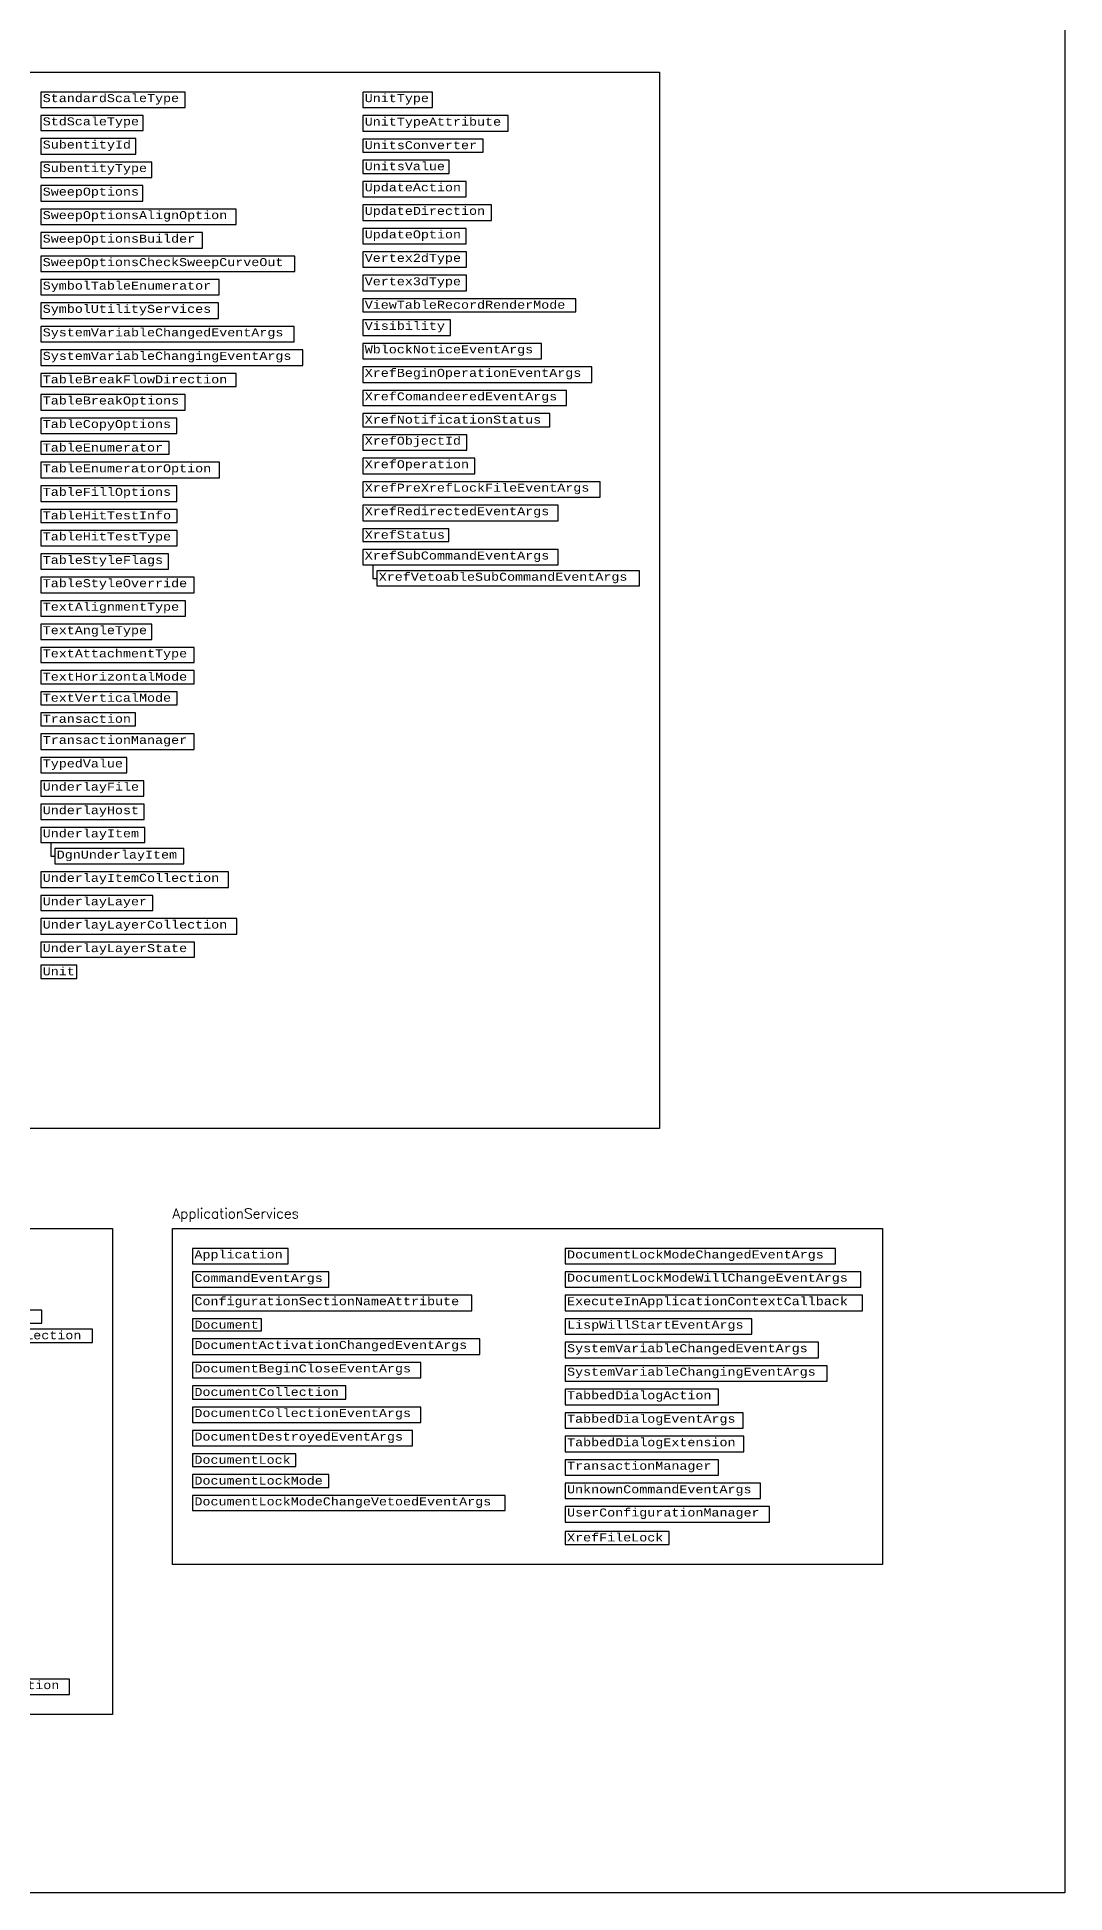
# Model space of a CAD drawing. Header units: inches. Extents: x 350 to 848, y -216 to 10.
# Drawn here: x 797.1 to 848.4, y -173.9 to -81.2 of the extents above; entities that cross this region are included whole.
import ezdxf

# ---------------------------------------------------------------- set-up
doc = ezdxf.new("R2010")
doc.units = ezdxf.units.IN
doc.header["$MEASUREMENT"] = 0
doc.layers.add('Managed classes', color=3, linetype='Continuous')
doc.layers.add('ObjectARX 2009 Managed classes', color=7, linetype='Continuous')
doc.styles.add('Categories', font='romanc.shx', dxfattribs={"height": 0.5})
doc.styles.add('PureManaged', font='COUR.TTF', dxfattribs={"height": 0.4})

msp = doc.modelspace()

# ---------------------------------------------------------------- linework, layer by layer
for p, q in [((813.824, -107.529), (813.824, -108.21)), ((813.824, -108.21), (814.024, -108.21)), ((797.733, -121.421), (797.733, -122.102)), ((797.733, -122.102), (797.933, -122.102))]:
    msp.add_line(p, q)
for points in [[(636.228, 1.1), (848.411, 1.1), (848.411, -173.928), (636.228, -173.928)], [(639.228, -82.901), (828.151, -82.901), (828.151, -135.71), (639.228, -135.71)], [(797.233, -83.901), (797.233, -84.662), (804.458, -84.662), (804.458, -83.901)], [(813.324, -83.901), (813.324, -84.676), (816.803, -84.676), (816.803, -83.901)], [(797.233, -85.062), (797.233, -85.823), (802.357, -85.823), (802.357, -85.062)], [(813.324, -85.076), (813.324, -85.852), (820.584, -85.852), (820.584, -85.076)], [(797.233, -86.223), (797.233, -86.998), (801.98, -86.998), (801.98, -86.223)], [(813.324, -86.252), (813.324, -86.906), (819.339, -86.906), (819.339, -86.252)], [(797.233, -87.398), (797.233, -88.174), (802.778, -88.174), (802.778, -87.398)], [(813.324, -87.306), (813.324, -87.961), (817.643, -87.961), (817.643, -87.306)], [(797.233, -88.574), (797.233, -89.349), (802.341, -89.349), (802.341, -88.574)], [(813.324, -88.361), (813.324, -89.137), (818.497, -89.137), (818.497, -88.361)], [(797.233, -89.749), (797.233, -90.525), (806.993, -90.525), (806.993, -89.749)], [(813.324, -89.537), (813.324, -90.312), (819.758, -90.312), (819.758, -89.537)], [(813.324, -90.712), (813.324, -91.487), (818.497, -91.487), (818.497, -90.712)], [(797.233, -90.925), (797.233, -91.7), (805.313, -91.7), (805.313, -90.925)], [(797.233, -92.1), (797.233, -92.875), (809.925, -92.875), (809.925, -92.1)], [(813.324, -91.887), (813.324, -92.659), (818.506, -92.659), (818.506, -91.887)], [(797.233, -93.275), (797.233, -94.036), (806.154, -94.036), (806.154, -93.275)], [(813.324, -93.059), (813.324, -93.83), (818.506, -93.83), (818.506, -93.059)], [(797.233, -94.436), (797.233, -95.212), (806.122, -95.212), (806.122, -94.436)], [(813.324, -94.23), (813.324, -94.885), (823.969, -94.885), (823.969, -94.23)], [(813.324, -95.285), (813.324, -96.06), (817.702, -96.06), (817.702, -95.285)], [(797.233, -95.612), (797.233, -96.387), (809.904, -96.387), (809.904, -95.612)], [(813.324, -96.46), (813.324, -97.235), (822.264, -97.235), (822.264, -96.46)], [(797.233, -96.787), (797.233, -97.563), (810.324, -97.563), (810.324, -96.787)], [(797.233, -97.963), (797.233, -98.617), (807.007, -98.617), (807.007, -97.963)], [(813.324, -97.635), (813.324, -98.411), (824.77, -98.411), (824.77, -97.635)], [(797.233, -99.017), (797.233, -99.793), (804.456, -99.793), (804.456, -99.017)], [(813.324, -98.811), (813.324, -99.572), (823.51, -99.572), (823.51, -98.811)], [(797.233, -100.193), (797.233, -100.968), (804.036, -100.968), (804.036, -100.193)], [(813.324, -99.972), (813.324, -100.626), (822.669, -100.626), (822.669, -99.972)], [(813.324, -101.026), (813.324, -101.802), (818.527, -101.802), (818.527, -101.026)], [(797.233, -101.368), (797.233, -102.008), (803.647, -102.008), (803.647, -101.368)], [(797.233, -102.408), (797.233, -103.184), (806.167, -103.184), (806.167, -102.408)], [(813.324, -102.202), (813.324, -102.977), (818.918, -102.977), (818.918, -102.202)], [(797.233, -103.584), (797.233, -104.359), (804.036, -104.359), (804.036, -103.584)], [(813.324, -103.377), (813.324, -104.153), (825.191, -104.153), (825.191, -103.377)], [(797.233, -104.759), (797.233, -105.414), (804.057, -105.414), (804.057, -104.759)], [(813.324, -104.553), (813.324, -105.328), (823.09, -105.328), (823.09, -104.553)], [(813.324, -105.728), (813.324, -106.368), (817.627, -106.368), (817.627, -105.728)], [(797.233, -105.814), (797.233, -106.589), (804.052, -106.589), (804.052, -105.814)], [(797.233, -106.989), (797.233, -107.75), (803.615, -107.75), (803.615, -106.989)], [(813.324, -106.768), (813.324, -107.529), (823.09, -107.529), (823.09, -106.768)], [(797.233, -108.15), (797.233, -108.926), (804.893, -108.926), (804.893, -108.15)], [(814.024, -107.829), (814.024, -108.59), (827.151, -108.59), (827.151, -107.829)], [(797.233, -109.326), (797.233, -110.101), (804.473, -110.101), (804.473, -109.326)], [(797.233, -110.501), (797.233, -111.262), (802.792, -111.262), (802.792, -110.501)], [(797.233, -111.662), (797.233, -112.423), (804.893, -112.423), (804.893, -111.662)], [(797.233, -112.823), (797.233, -113.478), (804.893, -113.478), (804.893, -112.823)], [(797.233, -113.878), (797.233, -114.532), (804.052, -114.532), (804.052, -113.878)], [(797.233, -114.932), (797.233, -115.587), (801.965, -115.587), (801.965, -114.932)], [(797.233, -115.987), (797.233, -116.763), (804.907, -116.763), (804.907, -115.987)], [(797.233, -117.163), (797.233, -117.924), (801.531, -117.924), (801.531, -117.163)], [(797.233, -118.324), (797.233, -119.099), (802.392, -119.099), (802.392, -118.324)], [(797.233, -119.499), (797.233, -120.26), (802.396, -120.26), (802.396, -119.499)], [(797.233, -120.66), (797.233, -121.421), (802.441, -121.421), (802.441, -120.66)], [(797.933, -121.721), (797.933, -122.482), (804.376, -122.482), (804.376, -121.721)], [(797.233, -122.882), (797.233, -123.657), (806.608, -123.657), (806.608, -122.882)], [(797.233, -124.057), (797.233, -124.818), (802.827, -124.818), (802.827, -124.057)], [(797.233, -125.218), (797.233, -125.994), (807.028, -125.994), (807.028, -125.218)], [(797.233, -126.394), (797.233, -127.155), (804.913, -127.155), (804.913, -126.394)], [(797.233, -127.555), (797.233, -128.21), (799.035, -128.21), (799.035, -127.555)], [(786.64, -140.71), (800.814, -140.71), (800.814, -165.017), (786.64, -165.017)], [(803.814, -140.71), (839.291, -140.71), (839.291, -157.512), (803.814, -157.512)], [(804.814, -141.71), (804.814, -142.485), (809.59, -142.485), (809.59, -141.71)], [(823.435, -141.71), (823.435, -142.471), (836.956, -142.471), (836.956, -141.71)], [(823.435, -142.871), (823.435, -143.646), (838.217, -143.646), (838.217, -142.871)], [(804.814, -142.885), (804.814, -143.646), (811.622, -143.646), (811.622, -142.885)], [(804.814, -144.046), (804.814, -144.822), (818.782, -144.822), (818.782, -144.046)], [(823.435, -144.046), (823.435, -144.822), (838.291, -144.822), (838.291, -144.046)], [(788.34, -144.795), (788.34, -145.449), (797.293, -145.449), (797.293, -144.795)], [(804.814, -145.222), (804.814, -145.833), (808.271, -145.833), (808.271, -145.222)], [(823.435, -145.222), (823.435, -145.997), (832.765, -145.997), (832.765, -145.222)], [(788.34, -145.749), (788.34, -146.404), (799.814, -146.404), (799.814, -145.749)], [(804.814, -146.233), (804.814, -147.008), (819.175, -147.008), (819.175, -146.233)], [(823.435, -146.397), (823.435, -147.172), (836.106, -147.172), (836.106, -146.397)], [(804.814, -147.408), (804.814, -148.184), (816.234, -148.184), (816.234, -147.408)], [(823.435, -147.572), (823.435, -148.348), (836.527, -148.348), (836.527, -147.572)], [(804.814, -148.584), (804.814, -149.238), (812.483, -149.238), (812.483, -148.584)], [(823.435, -148.748), (823.435, -149.523), (831.109, -149.523), (831.109, -148.748)], [(804.814, -149.638), (804.814, -150.414), (816.234, -150.414), (816.234, -149.638)], [(823.435, -149.923), (823.435, -150.699), (832.339, -150.699), (832.339, -149.923)], [(804.814, -150.814), (804.814, -151.575), (815.813, -151.575), (815.813, -150.814)], [(823.435, -151.099), (823.435, -151.874), (832.37, -151.874), (832.37, -151.099)], [(804.814, -151.975), (804.814, -152.615), (809.982, -152.615), (809.982, -151.975)], [(804.814, -153.015), (804.814, -153.656), (811.628, -153.656), (811.628, -153.015)], [(823.435, -152.274), (823.435, -153.049), (831.11, -153.049), (831.11, -152.274)], [(823.435, -153.449), (823.435, -154.21), (833.2, -154.21), (833.2, -153.449)], [(804.814, -154.056), (804.814, -154.817), (820.435, -154.817), (820.435, -154.056)], [(823.435, -154.61), (823.435, -155.386), (833.652, -155.386), (833.652, -154.61)], [(823.434, -155.857), (823.434, -156.512), (828.629, -156.512), (828.629, -155.857)], [(787.64, -163.241), (787.64, -164.017), (798.675, -164.017), (798.675, -163.241)]]:
    msp.add_lwpolyline(points, close=True)

# ---------------------------------------------------------------- texts
at = {"color": 1, "insert": (803.814, -139.71), "char_height": 0.5, "width": 11.81998, "attachment_point": 1, "style": 'Categories'}
msp.add_mtext('ApplicationServices', dxfattribs=at)
at = {"layer": 'Managed classes', "char_height": 0.4, "attachment_point": 1, "style": 'PureManaged'}
for s, insert in [('{\\Fcourier new;StandardScaleType}', (797.333, -84.001)), ('{\\Fcourier new;UnitType}', (813.424, -84.001)), ('{\\Fcourier new;StdScaleType}', (797.333, -85.162)), ('{\\Fcourier new;UnitTypeAttribute}', (813.424, -85.176)), ('{\\Fcourier new;SubentityId}', (797.333, -86.323)), ('{\\Fcourier new;UnitsConverter}', (813.424, -86.352)), ('{\\Fcourier new;SubentityType}', (797.333, -87.498)), ('{\\Fcourier new;UnitsValue}', (813.424, -87.406)), ('{\\Fcourier new;SweepOptions}', (797.333, -88.674)), ('{\\Fcourier new;UpdateAction}', (813.424, -88.461)), ('{\\Fcourier new;SweepOptionsAlignOption}', (797.333, -89.849)), ('{\\Fcourier new;UpdateDirection}', (813.424, -89.637)), ('{\\Fcourier new;UpdateOption}', (813.424, -90.812)), ('{\\Fcourier new;SweepOptionsBuilder}', (797.333, -91.025)), ('{\\Fcourier new;SweepOptionsCheckSweepCurveOut}', (797.333, -92.2)), ('{\\Fcourier new;Vertex2dType}', (813.424, -91.987)), ('{\\Fcourier new;SymbolTableEnumerator}', (797.333, -93.375)), ('{\\Fcourier new;Vertex3dType}', (813.424, -93.159)), ('{\\Fcourier new;SymbolUtilityServices}', (797.333, -94.536)), ('{\\Fcourier new;ViewTableRecordRenderMode}', (813.424, -94.33)), ('{\\Fcourier new;Visibility}', (813.424, -95.385)), ('{\\Fcourier new;SystemVariableChangedEventArgs}', (797.333, -95.712)), ('{\\Fcourier new;SystemVariableChangingEventArgs}', (797.333, -96.887)), ('{\\Fcourier new;WblockNoticeEventArgs}', (813.424, -96.56)), ('{\\Fcourier new;TableBreakFlowDirection}', (797.333, -98.063)), ('{\\Fcourier new;XrefBeginOperationEventArgs}', (813.424, -97.735)), ('{\\Fcourier new;TableBreakOptions}', (797.333, -99.117)), ('{\\Fcourier new;XrefComandeeredEventArgs}', (813.424, -98.911)), ('{\\Fcourier new;XrefNotificationStatus}', (813.424, -100.072)), ('{\\Fcourier new;TableCopyOptions}', (797.333, -100.293)), ('{\\Fcourier new;XrefObjectId}', (813.424, -101.126)), ('{\\Fcourier new;TableEnumerator}', (797.333, -101.468)), ('{\\Fcourier new;TableEnumeratorOption}', (797.333, -102.508)), ('{\\Fcourier new;XrefOperation}', (813.424, -102.302)), ('{\\Fcourier new;TableFillOptions}', (797.333, -103.684)), ('{\\Fcourier new;XrefPreXrefLockFileEventArgs}', (813.424, -103.477)), ('{\\Fcourier new;TableHitTestInfo}', (797.333, -104.859)), ('{\\Fcourier new;XrefRedirectedEventArgs}', (813.424, -104.653)), ('{\\Fcourier new;TableHitTestType}', (797.333, -105.914)), ('{\\Fcourier new;XrefStatus}', (813.424, -105.828)), ('{\\Fcourier new;TableStyleFlags}', (797.333, -107.089)), ('{\\Fcourier new;XrefSubCommandEventArgs}', (813.424, -106.868)), ('{\\Fcourier new;TableStyleOverride}', (797.333, -108.25)), ('{\\Fcourier new;XrefVetoableSubCommandEventArgs}', (814.124, -107.929)), ('{\\Fcourier new;TextAlignmentType}', (797.333, -109.426)), ('{\\Fcourier new;TextAngleType}', (797.333, -110.601)), ('{\\Fcourier new;TextAttachmentType}', (797.333, -111.762)), ('{\\Fcourier new;TextHorizontalMode}', (797.333, -112.923)), ('{\\Fcourier new;TextVerticalMode}', (797.333, -113.978)), ('{\\Fcourier new;Transaction}', (797.333, -115.032)), ('{\\Fcourier new;TransactionManager}', (797.333, -116.087)), ('{\\Fcourier new;TypedValue}', (797.333, -117.263)), ('{\\Fcourier new;UnderlayFile}', (797.333, -118.424)), ('{\\Fcourier new;UnderlayHost}', (797.333, -119.599)), ('{\\Fcourier new;UnderlayItem}', (797.333, -120.76)), ('{\\Fcourier new;DgnUnderlayItem}', (798.033, -121.821)), ('{\\Fcourier new;UnderlayItemCollection}', (797.333, -122.982)), ('{\\Fcourier new;UnderlayLayer}', (797.333, -124.157)), ('{\\Fcourier new;UnderlayLayerCollection}', (797.333, -125.318)), ('{\\Fcourier new;UnderlayLayerState}', (797.333, -126.494)), ('{\\Fcourier new;Unit}', (797.333, -127.655)), ('{\\Fcourier new;Application}', (804.914, -141.81)), ('{\\Fcourier new;DocumentLockModeChangedEventArgs}', (823.535, -141.81)), ('{\\Fcourier new;CommandEventArgs}', (804.914, -142.985)), ('{\\Fcourier new;DocumentLockModeWillChangeEventArgs}', (823.535, -142.971)), ('{\\Fcourier new;ConfigurationSectionNameAttribute}', (804.914, -144.146)), ('{\\Fcourier new;ExecuteInApplicationContextCallback}', (823.535, -144.146)), ('{\\Fcourier new;Document}', (804.914, -145.322)), ('{\\Fcourier new;LispWillStartEventArgs}', (823.535, -145.322)), ('{\\Fcourier new;DocumentActivationChangedEventArgs}', (804.914, -146.333)), ('{\\Fcourier new;SystemVariableChangedEventArgs}', (823.535, -146.497)), ('{\\Fcourier new;DocumentBeginCloseEventArgs}', (804.914, -147.508)), ('{\\Fcourier new;SystemVariableChangingEventArgs}', (823.535, -147.672)), ('{\\Fcourier new;DocumentCollection}', (804.914, -148.684)), ('{\\Fcourier new;TabbedDialogAction}', (823.535, -148.848)), ('{\\Fcourier new;DocumentCollectionEventArgs}', (804.914, -149.738)), ('{\\Fcourier new;TabbedDialogEventArgs}', (823.535, -150.023)), ('{\\Fcourier new;DocumentDestroyedEventArgs}', (804.914, -150.914)), ('{\\Fcourier new;TabbedDialogExtension}', (823.535, -151.199)), ('{\\Fcourier new;DocumentLock}', (804.914, -152.075)), ('{\\Fcourier new;DocumentLockMode}', (804.914, -153.115)), ('{\\Fcourier new;TransactionManager}', (823.535, -152.374)), ('{\\Fcourier new;UnknownCommandEventArgs}', (823.535, -153.549)), ('{\\Fcourier new;DocumentLockModeChangeVetoedEventArgs}', (804.914, -154.156)), ('{\\Fcourier new;UserConfigurationManager}', (823.535, -154.71))]:
    msp.add_mtext(s, dxfattribs=dict(at, insert=insert))
at = {"layer": 'ObjectARX 2009 Managed classes', "color": 3, "char_height": 0.4, "attachment_point": 1}
for s, insert in [('{\\Fcourier new;RibbonPanelSourceCollection}', (788.44, -145.849)), ('{\\Fcourier new;XrefFileLock}', (823.534, -155.957)), ('{\\Fcourier new;TaskDialogButtonCollection}', (787.74, -163.341))]:
    msp.add_mtext(s, dxfattribs=dict(at, insert=insert))

doc.saveas('drawing.dxf')
